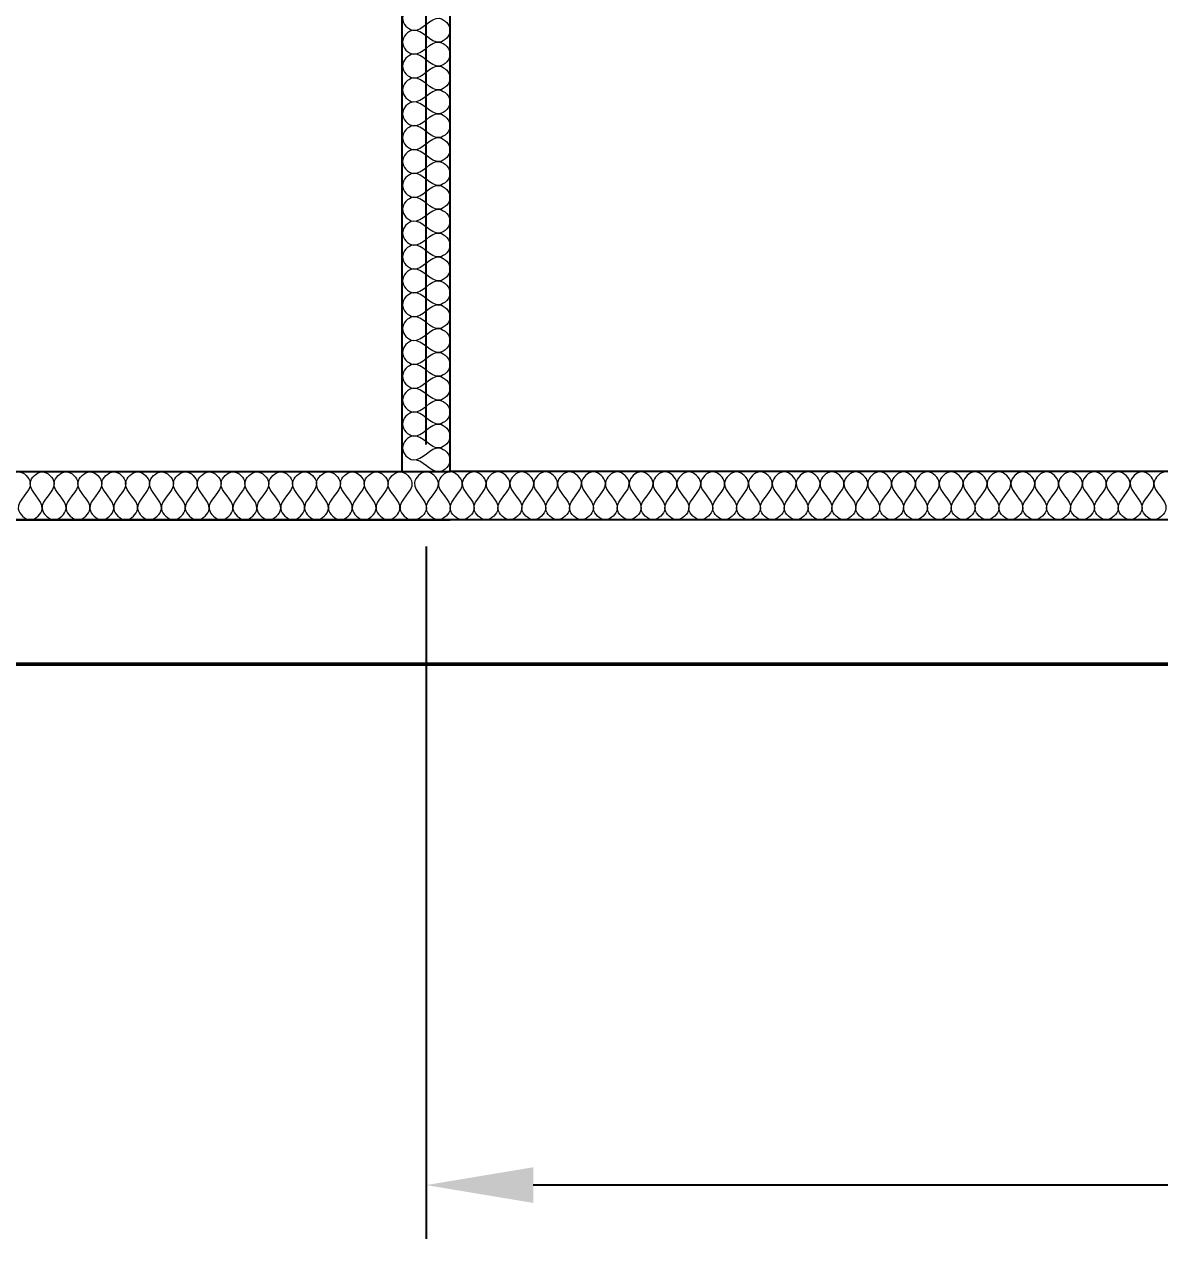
# Model space of a CAD drawing. Header units: metres. Extents: x 125 to 1179, y 511 to 749.
# Drawn here: x 522.39 to 548.87, y 514.44 to 542.75 of the extents above; entities that cross this region are included whole.
import ezdxf

# ---------------------------------------------------------------- set-up
doc = ezdxf.new("R2010")
doc.units = ezdxf.units.M
doc.layers.add('machine room', color=7, linetype='Continuous')
doc.layers.add('Text18', color=8, linetype='Continuous', lineweight=18)
doc.styles.get("Standard").update_dxf_attribs({"font": 'arial.ttf'})
doc.dimstyles.new('ISO-25', dxfattribs={"dimtxt": 2.5, "dimasz": 2.5, "dimexe": 1.25, "dimexo": 0.625, "dimtad": 1, "dimtxsty": 'Standard', "dimcen": 2.5, "dimadec": 0, "dimazin": 0, "dimtfac": 1, "dimtmove": 0, "dimatfit": 3, "dimfxl": 1, "dimarcsym": 0})

# ---------------------------------------------------------------- blocks, each defined once
blk = doc.blocks.new('*D6')
at = {"layer": 'Defpoints', "color": 0, "transparency": 16777216}
for p in [(531.759, 543.683), (339.624, 532.324), (531.759, 532.324)]:
    blk.add_point(p, dxfattribs=at)
at = {"layer": 'machine room', "color": 0, "lineweight": -2, "transparency": 16777216}
for p, q in [((339.624, 532.949), (339.624, 544.933)), ((531.759, 532.949), (531.759, 544.933)), ((342.124, 543.683), (529.259, 543.683))]:
    blk.add_line(p, q, dxfattribs=at)
at = {"layer": 'machine room', "color": 0, "transparency": 16777216}
for points in [[(342.124, 544.1), (342.124, 543.267), (339.624, 543.683)], [(529.259, 544.1), (529.259, 543.267), (531.759, 543.683)]]:
    blk.add_solid(points, dxfattribs=at)
at = {"layer": 'machine room', "color": 0, "transparency": 16777216, "insert": (435.692, 547.308), "char_height": 2.5, "attachment_point": 5}
blk.add_mtext('{\\fISOCPEUR|b0|i0|c0|p34;\\H2x;19,21}', dxfattribs=at)
blk = doc.blocks.new('*D8')
at = {"color": 0, "lineweight": -2, "transparency": 16777216}
for p, q in [((732.321, 531.699), (732.321, 514.439)), ((531.759, 530.575), (531.759, 514.439)), ((729.821, 515.689), (534.259, 515.689))]:
    blk.add_line(p, q, dxfattribs=at)
at = {"color": 0, "transparency": 16777216}
for points in [[(534.259, 516.105), (534.259, 515.272), (531.759, 515.689)], [(729.821, 516.105), (729.821, 515.272), (732.321, 515.689)]]:
    blk.add_solid(points, dxfattribs=at)
at = {"layer": 'Defpoints', "color": 0, "transparency": 16777216}
for p in [(732.321, 532.324), (531.759, 531.2), (531.759, 515.689)]:
    blk.add_point(p, dxfattribs=at)
at = {"color": 0, "transparency": 16777216, "insert": (632.04, 519.314), "char_height": 2.5, "attachment_point": 5}
blk.add_mtext('{\\fISOCPEUR|b0|i0|c0|p34;\\H2x;20,05m}', dxfattribs=at)

msp = doc.modelspace()

# ---------------------------------------------------------------- linework, layer by layer
for p, q in [((531.197, 532.324), (531.197, 558.56)), ((532.321, 532.313), (532.321, 558.56)), ((507.034, 532.324), (531.197, 532.324)), ((531.197, 532.324), (532.321, 532.324)), ((731.197, 532.324), (532.321, 532.324)), ((508.158, 531.2), (532.321, 531.2)), ((732.321, 531.2), (510.855, 531.2))]:
    msp.add_line(p, q)
at = {"lineweight": 50}
for p, q in [((535.692, 527.829), (507.034, 527.829)), ((509.731, 527.829), (735.692, 527.829))]:
    msp.add_line(p, q, dxfattribs=at)
at = {"layer": 'Text18', "color": 0, "ltscale": 0.5}
for points, knots in [([(531.459, 543.166), (531.339, 543.149), (531.078, 542.888), (531.573, 542.39), (531.957, 543.111), (532.32, 542.734), (532.321, 542.609)], [2.217326, 2.217326, 2.217326, 2.217326, 2.553667, 2.890008, 3.49416, 3.830501, 3.830501, 3.830501, 3.830501]), ([(531.459, 542.609), (531.339, 542.593), (531.078, 542.331), (531.573, 541.834), (531.957, 542.555), (532.32, 542.178), (532.321, 542.053)], [2.217326, 2.217326, 2.217326, 2.217326, 2.553667, 2.890008, 3.49416, 3.830501, 3.830501, 3.830501, 3.830501]), ([(532.321, 542.609), (532.319, 542.479), (531.957, 542.113), (531.674, 542.639), (531.459, 542.609)], [1.2768335, 1.2768335, 1.2768335, 1.2768335, 1.6131741, 2.2173264, 2.2173264, 2.2173264, 2.2173264]), ([(531.459, 542.053), (531.339, 542.036), (531.078, 541.775), (531.573, 541.278), (531.957, 541.998), (532.32, 541.621), (532.321, 541.497)], [2.217326, 2.217326, 2.217326, 2.217326, 2.553667, 2.890008, 3.49416, 3.830501, 3.830501, 3.830501, 3.830501]), ([(532.321, 542.053), (532.319, 541.922), (531.957, 541.557), (531.674, 542.083), (531.459, 542.053)], [1.2768335, 1.2768335, 1.2768335, 1.2768335, 1.6131741, 2.2173264, 2.2173264, 2.2173264, 2.2173264]), ([(531.459, 541.497), (531.339, 541.48), (531.078, 541.219), (531.573, 540.721), (531.957, 541.442), (532.32, 541.065), (532.321, 540.94)], [2.217326, 2.217326, 2.217326, 2.217326, 2.553667, 2.890008, 3.49416, 3.830501, 3.830501, 3.830501, 3.830501]), ([(532.321, 541.497), (532.319, 541.366), (531.957, 541), (531.674, 541.527), (531.459, 541.497)], [1.2768335, 1.2768335, 1.2768335, 1.2768335, 1.6131741, 2.2173264, 2.2173264, 2.2173264, 2.2173264]), ([(531.459, 540.94), (531.339, 540.924), (531.078, 540.662), (531.573, 540.165), (531.957, 540.886), (532.32, 540.509), (532.321, 540.384)], [2.217326, 2.217326, 2.217326, 2.217326, 2.553667, 2.890008, 3.49416, 3.830501, 3.830501, 3.830501, 3.830501]), ([(532.321, 540.94), (532.319, 540.81), (531.957, 540.444), (531.674, 540.97), (531.459, 540.94)], [1.2768335, 1.2768335, 1.2768335, 1.2768335, 1.6131741, 2.2173264, 2.2173264, 2.2173264, 2.2173264]), ([(531.459, 540.384), (531.339, 540.367), (531.078, 540.106), (531.573, 539.609), (531.957, 540.329), (532.32, 539.952), (532.321, 539.828)], [2.217326, 2.217326, 2.217326, 2.217326, 2.553667, 2.890008, 3.49416, 3.830501, 3.830501, 3.830501, 3.830501]), ([(532.321, 540.384), (532.319, 540.253), (531.957, 539.888), (531.674, 540.414), (531.459, 540.384)], [1.2768335, 1.2768335, 1.2768335, 1.2768335, 1.6131741, 2.2173264, 2.2173264, 2.2173264, 2.2173264]), ([(531.459, 539.828), (531.339, 539.811), (531.078, 539.55), (531.573, 539.052), (531.957, 539.773), (532.32, 539.396), (532.321, 539.271)], [2.217326, 2.217326, 2.217326, 2.217326, 2.553667, 2.890008, 3.49416, 3.830501, 3.830501, 3.830501, 3.830501]), ([(532.321, 539.828), (532.319, 539.697), (531.957, 539.331), (531.674, 539.858), (531.459, 539.828)], [1.2768335, 1.2768335, 1.2768335, 1.2768335, 1.6131741, 2.2173264, 2.2173264, 2.2173264, 2.2173264]), ([(531.459, 539.271), (531.339, 539.255), (531.078, 538.993), (531.573, 538.496), (531.957, 539.217), (532.32, 538.84), (532.321, 538.715)], [2.217326, 2.217326, 2.217326, 2.217326, 2.553667, 2.890008, 3.49416, 3.830501, 3.830501, 3.830501, 3.830501]), ([(532.321, 539.271), (532.319, 539.141), (531.957, 538.775), (531.674, 539.301), (531.459, 539.271)], [1.2768335, 1.2768335, 1.2768335, 1.2768335, 1.6131741, 2.2173264, 2.2173264, 2.2173264, 2.2173264]), ([(532.321, 538.715), (532.319, 538.584), (531.957, 538.219), (531.674, 538.745), (531.459, 538.715)], [1.2768335, 1.2768335, 1.2768335, 1.2768335, 1.6131741, 2.2173264, 2.2173264, 2.2173264, 2.2173264]), ([(531.459, 538.715), (531.339, 538.698), (531.078, 538.437), (531.573, 537.94), (531.957, 538.66), (532.32, 538.283), (532.321, 538.159)], [2.217326, 2.217326, 2.217326, 2.217326, 2.553667, 2.890008, 3.49416, 3.830501, 3.830501, 3.830501, 3.830501]), ([(532.321, 538.159), (532.319, 538.028), (531.957, 537.662), (531.674, 538.189), (531.459, 538.159)], [1.2768335, 1.2768335, 1.2768335, 1.2768335, 1.6131741, 2.2173264, 2.2173264, 2.2173264, 2.2173264]), ([(531.459, 538.159), (531.339, 538.142), (531.078, 537.881), (531.573, 537.383), (531.957, 538.104), (532.32, 537.727), (532.321, 537.602)], [2.217326, 2.217326, 2.217326, 2.217326, 2.553667, 2.890008, 3.49416, 3.830501, 3.830501, 3.830501, 3.830501]), ([(532.321, 537.602), (532.319, 537.472), (531.957, 537.106), (531.674, 537.632), (531.459, 537.602)], [1.2768335, 1.2768335, 1.2768335, 1.2768335, 1.6131741, 2.2173264, 2.2173264, 2.2173264, 2.2173264]), ([(531.459, 537.602), (531.339, 537.586), (531.078, 537.324), (531.573, 536.827), (531.957, 537.548), (532.32, 537.171), (532.321, 537.046)], [2.217326, 2.217326, 2.217326, 2.217326, 2.553667, 2.890008, 3.49416, 3.830501, 3.830501, 3.830501, 3.830501]), ([(531.459, 537.046), (531.339, 537.029), (531.078, 536.768), (531.573, 536.271), (531.957, 536.991), (532.32, 536.614), (532.321, 536.49)], [2.217326, 2.217326, 2.217326, 2.217326, 2.553667, 2.890008, 3.49416, 3.830501, 3.830501, 3.830501, 3.830501]), ([(532.321, 537.046), (532.319, 536.915), (531.957, 536.55), (531.674, 537.076), (531.459, 537.046)], [1.2768335, 1.2768335, 1.2768335, 1.2768335, 1.6131741, 2.2173264, 2.2173264, 2.2173264, 2.2173264]), ([(531.459, 536.49), (531.339, 536.473), (531.078, 536.212), (531.573, 535.714), (531.957, 536.435), (532.32, 536.058), (532.321, 535.933)], [2.217326, 2.217326, 2.217326, 2.217326, 2.553667, 2.890008, 3.49416, 3.830501, 3.830501, 3.830501, 3.830501]), ([(532.321, 536.49), (532.319, 536.359), (531.957, 535.993), (531.674, 536.52), (531.459, 536.49)], [1.2768335, 1.2768335, 1.2768335, 1.2768335, 1.6131741, 2.2173264, 2.2173264, 2.2173264, 2.2173264]), ([(531.459, 535.933), (531.339, 535.917), (531.078, 535.655), (531.573, 535.158), (531.957, 535.879), (532.32, 535.502), (532.321, 535.377)], [2.217326, 2.217326, 2.217326, 2.217326, 2.553667, 2.890008, 3.49416, 3.830501, 3.830501, 3.830501, 3.830501]), ([(532.321, 535.933), (532.319, 535.803), (531.957, 535.437), (531.674, 535.963), (531.459, 535.933)], [1.2768335, 1.2768335, 1.2768335, 1.2768335, 1.6131741, 2.2173264, 2.2173264, 2.2173264, 2.2173264]), ([(531.459, 535.377), (531.339, 535.36), (531.078, 535.099), (531.573, 534.602), (531.957, 535.322), (532.32, 534.945), (532.321, 534.821)], [2.217326, 2.217326, 2.217326, 2.217326, 2.553667, 2.890008, 3.49416, 3.830501, 3.830501, 3.830501, 3.830501]), ([(532.321, 535.377), (532.319, 535.246), (531.957, 534.881), (531.674, 535.407), (531.459, 535.377)], [1.2768335, 1.2768335, 1.2768335, 1.2768335, 1.6131741, 2.2173264, 2.2173264, 2.2173264, 2.2173264]), ([(531.459, 534.821), (531.339, 534.804), (531.078, 534.543), (531.573, 534.045), (531.957, 534.766), (532.32, 534.389), (532.321, 534.264)], [2.217326, 2.217326, 2.217326, 2.217326, 2.553667, 2.890008, 3.49416, 3.830501, 3.830501, 3.830501, 3.830501]), ([(532.321, 534.821), (532.319, 534.69), (531.957, 534.324), (531.674, 534.851), (531.459, 534.821)], [1.2768335, 1.2768335, 1.2768335, 1.2768335, 1.6131741, 2.2173264, 2.2173264, 2.2173264, 2.2173264]), ([(531.459, 534.264), (531.339, 534.248), (531.078, 533.986), (531.573, 533.489), (531.957, 534.21), (532.32, 533.833), (532.321, 533.708)], [2.217326, 2.217326, 2.217326, 2.217326, 2.553667, 2.890008, 3.49416, 3.830501, 3.830501, 3.830501, 3.830501]), ([(532.321, 534.264), (532.319, 534.134), (531.957, 533.768), (531.674, 534.294), (531.459, 534.264)], [1.2768335, 1.2768335, 1.2768335, 1.2768335, 1.6131741, 2.2173264, 2.2173264, 2.2173264, 2.2173264]), ([(531.459, 533.708), (531.339, 533.692), (531.078, 533.43), (531.573, 532.933), (531.957, 533.653), (532.32, 533.277), (532.321, 533.152)], [2.217326, 2.217326, 2.217326, 2.217326, 2.553667, 2.890008, 3.49416, 3.830501, 3.830501, 3.830501, 3.830501]), ([(532.321, 533.708), (532.319, 533.577), (531.957, 533.212), (531.674, 533.738), (531.459, 533.708)], [1.2768335, 1.2768335, 1.2768335, 1.2768335, 1.6131741, 2.2173264, 2.2173264, 2.2173264, 2.2173264]), ([(531.459, 533.152), (531.339, 533.135), (531.078, 532.874), (531.573, 532.376), (531.957, 533.097), (532.32, 532.72), (532.321, 532.596)], [2.217326, 2.217326, 2.217326, 2.217326, 2.553667, 2.890008, 3.49416, 3.830501, 3.830501, 3.830501, 3.830501]), ([(532.321, 533.152), (532.319, 533.021), (531.957, 532.656), (531.674, 533.182), (531.459, 533.152)], [1.2768335, 1.2768335, 1.2768335, 1.2768335, 1.6131741, 2.2173264, 2.2173264, 2.2173264, 2.2173264]), ([(532.321, 532.596), (532.319, 532.465), (531.957, 532.099), (531.674, 532.625), (531.459, 532.596)], [1.2768335, 1.2768335, 1.2768335, 1.2768335, 1.6131741, 2.2173264, 2.2173264, 2.2173264, 2.2173264]), ([(521.971, 532.062), (521.987, 532.182), (522.249, 532.443), (522.746, 531.948), (522.026, 531.564), (522.402, 531.201), (522.527, 531.2)], [2.217326, 2.217326, 2.217326, 2.217326, 2.553667, 2.890008, 3.49416, 3.830501, 3.830501, 3.830501, 3.830501]), ([(522.527, 532.062), (522.544, 532.182), (522.805, 532.443), (523.303, 531.948), (522.582, 531.564), (522.959, 531.201), (523.083, 531.2)], [2.217326, 2.217326, 2.217326, 2.217326, 2.553667, 2.890008, 3.49416, 3.830501, 3.830501, 3.830501, 3.830501]), ([(523.083, 532.062), (523.1, 532.182), (523.361, 532.443), (523.859, 531.948), (523.138, 531.564), (523.515, 531.201), (523.64, 531.2)], [2.217326, 2.217326, 2.217326, 2.217326, 2.553667, 2.890008, 3.49416, 3.830501, 3.830501, 3.830501, 3.830501]), ([(523.64, 532.062), (523.656, 532.182), (523.918, 532.443), (524.415, 531.948), (523.695, 531.564), (524.071, 531.201), (524.196, 531.2)], [2.217326, 2.217326, 2.217326, 2.217326, 2.553667, 2.890008, 3.49416, 3.830501, 3.830501, 3.830501, 3.830501]), ([(524.196, 532.062), (524.213, 532.182), (524.474, 532.443), (524.972, 531.948), (524.251, 531.564), (524.628, 531.201), (524.752, 531.2)], [2.217326, 2.217326, 2.217326, 2.217326, 2.553667, 2.890008, 3.49416, 3.830501, 3.830501, 3.830501, 3.830501]), ([(524.752, 532.062), (524.769, 532.182), (525.03, 532.443), (525.528, 531.948), (524.807, 531.564), (525.184, 531.201), (525.309, 531.2)], [2.217326, 2.217326, 2.217326, 2.217326, 2.553667, 2.890008, 3.49416, 3.830501, 3.830501, 3.830501, 3.830501]), ([(525.309, 532.062), (525.325, 532.182), (525.587, 532.443), (526.084, 531.948), (525.363, 531.564), (525.74, 531.201), (525.865, 531.2)], [2.217326, 2.217326, 2.217326, 2.217326, 2.553667, 2.890008, 3.49416, 3.830501, 3.830501, 3.830501, 3.830501]), ([(525.865, 532.062), (525.882, 532.182), (526.143, 532.443), (526.64, 531.948), (525.92, 531.564), (526.297, 531.201), (526.421, 531.2)], [2.217326, 2.217326, 2.217326, 2.217326, 2.553667, 2.890008, 3.49416, 3.830501, 3.830501, 3.830501, 3.830501]), ([(526.421, 532.062), (526.438, 532.182), (526.699, 532.443), (527.197, 531.948), (526.476, 531.564), (526.853, 531.201), (526.978, 531.2)], [2.217326, 2.217326, 2.217326, 2.217326, 2.553667, 2.890008, 3.49416, 3.830501, 3.830501, 3.830501, 3.830501]), ([(526.978, 532.062), (526.994, 532.182), (527.256, 532.443), (527.753, 531.948), (527.032, 531.564), (527.409, 531.201), (527.534, 531.2)], [2.217326, 2.217326, 2.217326, 2.217326, 2.553667, 2.890008, 3.49416, 3.830501, 3.830501, 3.830501, 3.830501]), ([(527.534, 532.062), (527.551, 532.182), (527.812, 532.443), (528.309, 531.948), (527.589, 531.564), (527.966, 531.201), (528.09, 531.2)], [2.217326, 2.217326, 2.217326, 2.217326, 2.553667, 2.890008, 3.49416, 3.830501, 3.830501, 3.830501, 3.830501]), ([(528.09, 532.062), (528.107, 532.182), (528.368, 532.443), (528.866, 531.948), (528.145, 531.564), (528.522, 531.201), (528.647, 531.2)], [2.217326, 2.217326, 2.217326, 2.217326, 2.553667, 2.890008, 3.49416, 3.830501, 3.830501, 3.830501, 3.830501]), ([(528.647, 532.062), (528.663, 532.182), (528.925, 532.443), (529.422, 531.948), (528.701, 531.564), (529.078, 531.201), (529.203, 531.2)], [2.217326, 2.217326, 2.217326, 2.217326, 2.553667, 2.890008, 3.49416, 3.830501, 3.830501, 3.830501, 3.830501]), ([(529.203, 532.062), (529.22, 532.182), (529.481, 532.443), (529.978, 531.948), (529.258, 531.564), (529.635, 531.201), (529.759, 531.2)], [2.217326, 2.217326, 2.217326, 2.217326, 2.553667, 2.890008, 3.49416, 3.830501, 3.830501, 3.830501, 3.830501]), ([(529.759, 532.062), (529.776, 532.182), (530.037, 532.443), (530.535, 531.948), (529.814, 531.564), (530.191, 531.201), (530.316, 531.2)], [2.217326, 2.217326, 2.217326, 2.217326, 2.553667, 2.890008, 3.49416, 3.830501, 3.830501, 3.830501, 3.830501]), ([(530.316, 532.062), (530.332, 532.182), (530.594, 532.443), (531.091, 531.948), (530.37, 531.564), (530.747, 531.201), (530.872, 531.2)], [2.217326, 2.217326, 2.217326, 2.217326, 2.553667, 2.890008, 3.49416, 3.830501, 3.830501, 3.830501, 3.830501]), ([(530.872, 532.062), (530.889, 532.182), (531.15, 532.443), (531.647, 531.948), (530.927, 531.564), (531.304, 531.201), (531.428, 531.2)], [2.217326, 2.217326, 2.217326, 2.217326, 2.553667, 2.890008, 3.49416, 3.830501, 3.830501, 3.830501, 3.830501]), ([(532.045, 532.062), (532.028, 532.182), (531.767, 532.443), (531.269, 531.948), (531.99, 531.564), (531.613, 531.201), (531.488, 531.2)], [2.217326, 2.217326, 2.217326, 2.217326, 2.553667, 2.890008, 3.49416, 3.830501, 3.830501, 3.830501, 3.830501]), ([(532.601, 532.062), (532.584, 532.182), (532.323, 532.443), (531.826, 531.948), (532.546, 531.564), (532.169, 531.201), (532.045, 531.2)], [2.217326, 2.217326, 2.217326, 2.217326, 2.553667, 2.890008, 3.49416, 3.830501, 3.830501, 3.830501, 3.830501]), ([(533.157, 532.062), (533.141, 532.182), (532.879, 532.443), (532.382, 531.948), (533.103, 531.564), (532.726, 531.201), (532.601, 531.2)], [2.217326, 2.217326, 2.217326, 2.217326, 2.553667, 2.890008, 3.49416, 3.830501, 3.830501, 3.830501, 3.830501]), ([(533.714, 532.062), (533.697, 532.182), (533.436, 532.443), (532.938, 531.948), (533.659, 531.564), (533.282, 531.201), (533.157, 531.2)], [2.217326, 2.217326, 2.217326, 2.217326, 2.553667, 2.890008, 3.49416, 3.830501, 3.830501, 3.830501, 3.830501]), ([(534.27, 532.062), (534.253, 532.182), (533.992, 532.443), (533.495, 531.948), (534.215, 531.564), (533.838, 531.201), (533.714, 531.2)], [2.217326, 2.217326, 2.217326, 2.217326, 2.553667, 2.890008, 3.49416, 3.830501, 3.830501, 3.830501, 3.830501]), ([(534.826, 532.062), (534.81, 532.182), (534.548, 532.443), (534.051, 531.948), (534.772, 531.564), (534.395, 531.201), (534.27, 531.2)], [2.217326, 2.217326, 2.217326, 2.217326, 2.553667, 2.890008, 3.49416, 3.830501, 3.830501, 3.830501, 3.830501]), ([(535.383, 532.062), (535.366, 532.182), (535.105, 532.443), (534.607, 531.948), (535.328, 531.564), (534.951, 531.201), (534.826, 531.2)], [2.217326, 2.217326, 2.217326, 2.217326, 2.553667, 2.890008, 3.49416, 3.830501, 3.830501, 3.830501, 3.830501]), ([(535.939, 532.062), (535.922, 532.182), (535.661, 532.443), (535.164, 531.948), (535.884, 531.564), (535.507, 531.201), (535.383, 531.2)], [2.217326, 2.217326, 2.217326, 2.217326, 2.553667, 2.890008, 3.49416, 3.830501, 3.830501, 3.830501, 3.830501]), ([(536.495, 532.062), (536.479, 532.182), (536.217, 532.443), (535.72, 531.948), (536.441, 531.564), (536.064, 531.201), (535.939, 531.2)], [2.217326, 2.217326, 2.217326, 2.217326, 2.553667, 2.890008, 3.49416, 3.830501, 3.830501, 3.830501, 3.830501]), ([(537.052, 532.062), (537.035, 532.182), (536.774, 532.443), (536.276, 531.948), (536.997, 531.564), (536.62, 531.201), (536.495, 531.2)], [2.217326, 2.217326, 2.217326, 2.217326, 2.553667, 2.890008, 3.49416, 3.830501, 3.830501, 3.830501, 3.830501]), ([(537.608, 532.062), (537.591, 532.182), (537.33, 532.443), (536.833, 531.948), (537.553, 531.564), (537.176, 531.201), (537.052, 531.2)], [2.217326, 2.217326, 2.217326, 2.217326, 2.553667, 2.890008, 3.49416, 3.830501, 3.830501, 3.830501, 3.830501]), ([(538.164, 532.062), (538.148, 532.182), (537.886, 532.443), (537.389, 531.948), (538.109, 531.564), (537.733, 531.201), (537.608, 531.2)], [2.217326, 2.217326, 2.217326, 2.217326, 2.553667, 2.890008, 3.49416, 3.830501, 3.830501, 3.830501, 3.830501]), ([(538.721, 532.062), (538.704, 532.182), (538.443, 532.443), (537.945, 531.948), (538.666, 531.564), (538.289, 531.201), (538.164, 531.2)], [2.217326, 2.217326, 2.217326, 2.217326, 2.553667, 2.890008, 3.49416, 3.830501, 3.830501, 3.830501, 3.830501]), ([(539.277, 532.062), (539.26, 532.182), (538.999, 532.443), (538.501, 531.948), (539.222, 531.564), (538.845, 531.201), (538.721, 531.2)], [2.217326, 2.217326, 2.217326, 2.217326, 2.553667, 2.890008, 3.49416, 3.830501, 3.830501, 3.830501, 3.830501]), ([(539.833, 532.062), (539.817, 532.182), (539.555, 532.443), (539.058, 531.948), (539.778, 531.564), (539.402, 531.201), (539.277, 531.2)], [2.217326, 2.217326, 2.217326, 2.217326, 2.553667, 2.890008, 3.49416, 3.830501, 3.830501, 3.830501, 3.830501]), ([(540.39, 532.062), (540.373, 532.182), (540.112, 532.443), (539.614, 531.948), (540.335, 531.564), (539.958, 531.201), (539.833, 531.2)], [2.217326, 2.217326, 2.217326, 2.217326, 2.553667, 2.890008, 3.49416, 3.830501, 3.830501, 3.830501, 3.830501]), ([(540.946, 532.062), (540.929, 532.182), (540.668, 532.443), (540.17, 531.948), (540.891, 531.564), (540.514, 531.201), (540.39, 531.2)], [2.217326, 2.217326, 2.217326, 2.217326, 2.553667, 2.890008, 3.49416, 3.830501, 3.830501, 3.830501, 3.830501]), ([(541.502, 532.062), (541.486, 532.182), (541.224, 532.443), (540.727, 531.948), (541.447, 531.564), (541.071, 531.201), (540.946, 531.2)], [2.217326, 2.217326, 2.217326, 2.217326, 2.553667, 2.890008, 3.49416, 3.830501, 3.830501, 3.830501, 3.830501]), ([(542.058, 532.062), (542.042, 532.182), (541.781, 532.443), (541.283, 531.948), (542.004, 531.564), (541.627, 531.201), (541.502, 531.2)], [2.217326, 2.217326, 2.217326, 2.217326, 2.553667, 2.890008, 3.49416, 3.830501, 3.830501, 3.830501, 3.830501]), ([(542.615, 532.062), (542.598, 532.182), (542.337, 532.443), (541.839, 531.948), (542.56, 531.564), (542.183, 531.201), (542.058, 531.2)], [2.217326, 2.217326, 2.217326, 2.217326, 2.553667, 2.890008, 3.49416, 3.830501, 3.830501, 3.830501, 3.830501]), ([(543.171, 532.062), (543.154, 532.182), (542.893, 532.443), (542.396, 531.948), (543.116, 531.564), (542.739, 531.201), (542.615, 531.2)], [2.217326, 2.217326, 2.217326, 2.217326, 2.553667, 2.890008, 3.49416, 3.830501, 3.830501, 3.830501, 3.830501]), ([(543.727, 532.062), (543.711, 532.182), (543.449, 532.443), (542.952, 531.948), (543.673, 531.564), (543.296, 531.201), (543.171, 531.2)], [2.217326, 2.217326, 2.217326, 2.217326, 2.553667, 2.890008, 3.49416, 3.830501, 3.830501, 3.830501, 3.830501]), ([(544.284, 532.062), (544.267, 532.182), (544.006, 532.443), (543.508, 531.948), (544.229, 531.564), (543.852, 531.201), (543.727, 531.2)], [2.217326, 2.217326, 2.217326, 2.217326, 2.553667, 2.890008, 3.49416, 3.830501, 3.830501, 3.830501, 3.830501]), ([(544.84, 532.062), (544.823, 532.182), (544.562, 532.443), (544.065, 531.948), (544.785, 531.564), (544.408, 531.201), (544.284, 531.2)], [2.217326, 2.217326, 2.217326, 2.217326, 2.553667, 2.890008, 3.49416, 3.830501, 3.830501, 3.830501, 3.830501]), ([(545.396, 532.062), (545.38, 532.182), (545.118, 532.443), (544.621, 531.948), (545.342, 531.564), (544.965, 531.201), (544.84, 531.2)], [2.217326, 2.217326, 2.217326, 2.217326, 2.553667, 2.890008, 3.49416, 3.830501, 3.830501, 3.830501, 3.830501]), ([(545.953, 532.062), (545.936, 532.182), (545.675, 532.443), (545.177, 531.948), (545.898, 531.564), (545.521, 531.201), (545.396, 531.2)], [2.217326, 2.217326, 2.217326, 2.217326, 2.553667, 2.890008, 3.49416, 3.830501, 3.830501, 3.830501, 3.830501]), ([(546.509, 532.062), (546.492, 532.182), (546.231, 532.443), (545.734, 531.948), (546.454, 531.564), (546.077, 531.201), (545.953, 531.2)], [2.217326, 2.217326, 2.217326, 2.217326, 2.553667, 2.890008, 3.49416, 3.830501, 3.830501, 3.830501, 3.830501]), ([(547.065, 532.062), (547.049, 532.182), (546.787, 532.443), (546.29, 531.948), (547.011, 531.564), (546.634, 531.201), (546.509, 531.2)], [2.217326, 2.217326, 2.217326, 2.217326, 2.553667, 2.890008, 3.49416, 3.830501, 3.830501, 3.830501, 3.830501]), ([(547.622, 532.062), (547.605, 532.182), (547.344, 532.443), (546.846, 531.948), (547.567, 531.564), (547.19, 531.201), (547.065, 531.2)], [2.217326, 2.217326, 2.217326, 2.217326, 2.553667, 2.890008, 3.49416, 3.830501, 3.830501, 3.830501, 3.830501]), ([(548.178, 532.062), (548.161, 532.182), (547.9, 532.443), (547.403, 531.948), (548.123, 531.564), (547.746, 531.201), (547.622, 531.2)], [2.217326, 2.217326, 2.217326, 2.217326, 2.553667, 2.890008, 3.49416, 3.830501, 3.830501, 3.830501, 3.830501]), ([(548.734, 532.062), (548.718, 532.182), (548.456, 532.443), (547.959, 531.948), (548.68, 531.564), (548.303, 531.201), (548.178, 531.2)], [2.217326, 2.217326, 2.217326, 2.217326, 2.553667, 2.890008, 3.49416, 3.830501, 3.830501, 3.830501, 3.830501]), ([(549.291, 532.062), (549.274, 532.182), (549.013, 532.443), (548.515, 531.948), (549.236, 531.564), (548.859, 531.201), (548.734, 531.2)], [2.217326, 2.217326, 2.217326, 2.217326, 2.553667, 2.890008, 3.49416, 3.830501, 3.830501, 3.830501, 3.830501]), ([(522.527, 531.2), (522.658, 531.201), (523.023, 531.564), (522.497, 531.847), (522.527, 532.062)], [1.2768335, 1.2768335, 1.2768335, 1.2768335, 1.6131741, 2.2173264, 2.2173264, 2.2173264, 2.2173264]), ([(523.083, 531.2), (523.214, 531.201), (523.58, 531.564), (523.054, 531.847), (523.083, 532.062)], [1.2768335, 1.2768335, 1.2768335, 1.2768335, 1.6131741, 2.2173264, 2.2173264, 2.2173264, 2.2173264]), ([(523.64, 531.2), (523.771, 531.201), (524.136, 531.564), (523.61, 531.847), (523.64, 532.062)], [1.2768335, 1.2768335, 1.2768335, 1.2768335, 1.6131741, 2.2173264, 2.2173264, 2.2173264, 2.2173264]), ([(524.196, 531.2), (524.327, 531.201), (524.692, 531.564), (524.166, 531.847), (524.196, 532.062)], [1.2768335, 1.2768335, 1.2768335, 1.2768335, 1.6131741, 2.2173264, 2.2173264, 2.2173264, 2.2173264]), ([(524.752, 531.2), (524.883, 531.201), (525.249, 531.564), (524.723, 531.847), (524.752, 532.062)], [1.2768335, 1.2768335, 1.2768335, 1.2768335, 1.6131741, 2.2173264, 2.2173264, 2.2173264, 2.2173264]), ([(525.309, 531.2), (525.439, 531.201), (525.805, 531.564), (525.279, 531.847), (525.309, 532.062)], [1.2768335, 1.2768335, 1.2768335, 1.2768335, 1.6131741, 2.2173264, 2.2173264, 2.2173264, 2.2173264]), ([(525.865, 531.2), (525.996, 531.201), (526.361, 531.564), (525.835, 531.847), (525.865, 532.062)], [1.2768335, 1.2768335, 1.2768335, 1.2768335, 1.6131741, 2.2173264, 2.2173264, 2.2173264, 2.2173264]), ([(526.421, 531.2), (526.552, 531.201), (526.918, 531.564), (526.392, 531.847), (526.421, 532.062)], [1.2768335, 1.2768335, 1.2768335, 1.2768335, 1.6131741, 2.2173264, 2.2173264, 2.2173264, 2.2173264]), ([(526.978, 531.2), (527.108, 531.201), (527.474, 531.564), (526.948, 531.847), (526.978, 532.062)], [1.2768335, 1.2768335, 1.2768335, 1.2768335, 1.6131741, 2.2173264, 2.2173264, 2.2173264, 2.2173264]), ([(527.534, 531.2), (527.665, 531.201), (528.03, 531.564), (527.504, 531.847), (527.534, 532.062)], [1.2768335, 1.2768335, 1.2768335, 1.2768335, 1.6131741, 2.2173264, 2.2173264, 2.2173264, 2.2173264]), ([(528.09, 531.2), (528.221, 531.201), (528.587, 531.564), (528.06, 531.847), (528.09, 532.062)], [1.2768335, 1.2768335, 1.2768335, 1.2768335, 1.6131741, 2.2173264, 2.2173264, 2.2173264, 2.2173264]), ([(528.647, 531.2), (528.777, 531.201), (529.143, 531.564), (528.617, 531.847), (528.647, 532.062)], [1.2768335, 1.2768335, 1.2768335, 1.2768335, 1.6131741, 2.2173264, 2.2173264, 2.2173264, 2.2173264]), ([(529.203, 531.2), (529.334, 531.201), (529.699, 531.564), (529.173, 531.847), (529.203, 532.062)], [1.2768335, 1.2768335, 1.2768335, 1.2768335, 1.6131741, 2.2173264, 2.2173264, 2.2173264, 2.2173264]), ([(529.759, 531.2), (529.89, 531.201), (530.256, 531.564), (529.729, 531.847), (529.759, 532.062)], [1.2768335, 1.2768335, 1.2768335, 1.2768335, 1.6131741, 2.2173264, 2.2173264, 2.2173264, 2.2173264]), ([(530.316, 531.2), (530.446, 531.201), (530.812, 531.564), (530.286, 531.847), (530.316, 532.062)], [1.2768335, 1.2768335, 1.2768335, 1.2768335, 1.6131741, 2.2173264, 2.2173264, 2.2173264, 2.2173264]), ([(530.872, 531.2), (531.003, 531.201), (531.368, 531.564), (530.842, 531.847), (530.872, 532.062)], [1.2768335, 1.2768335, 1.2768335, 1.2768335, 1.6131741, 2.2173264, 2.2173264, 2.2173264, 2.2173264]), ([(532.045, 531.2), (531.914, 531.201), (531.548, 531.564), (532.075, 531.847), (532.045, 532.062)], [1.2768335, 1.2768335, 1.2768335, 1.2768335, 1.6131741, 2.2173264, 2.2173264, 2.2173264, 2.2173264]), ([(532.601, 531.2), (532.47, 531.201), (532.105, 531.564), (532.631, 531.847), (532.601, 532.062)], [1.2768335, 1.2768335, 1.2768335, 1.2768335, 1.6131741, 2.2173264, 2.2173264, 2.2173264, 2.2173264]), ([(533.157, 531.2), (533.027, 531.201), (532.661, 531.564), (533.187, 531.847), (533.157, 532.062)], [1.2768335, 1.2768335, 1.2768335, 1.2768335, 1.6131741, 2.2173264, 2.2173264, 2.2173264, 2.2173264]), ([(533.714, 531.2), (533.583, 531.201), (533.217, 531.564), (533.744, 531.847), (533.714, 532.062)], [1.2768335, 1.2768335, 1.2768335, 1.2768335, 1.6131741, 2.2173264, 2.2173264, 2.2173264, 2.2173264]), ([(534.27, 531.2), (534.139, 531.201), (533.774, 531.564), (534.3, 531.847), (534.27, 532.062)], [1.2768335, 1.2768335, 1.2768335, 1.2768335, 1.6131741, 2.2173264, 2.2173264, 2.2173264, 2.2173264]), ([(534.826, 531.2), (534.696, 531.201), (534.33, 531.564), (534.856, 531.847), (534.826, 532.062)], [1.2768335, 1.2768335, 1.2768335, 1.2768335, 1.6131741, 2.2173264, 2.2173264, 2.2173264, 2.2173264]), ([(535.383, 531.2), (535.252, 531.201), (534.886, 531.564), (535.413, 531.847), (535.383, 532.062)], [1.2768335, 1.2768335, 1.2768335, 1.2768335, 1.6131741, 2.2173264, 2.2173264, 2.2173264, 2.2173264]), ([(535.939, 531.2), (535.808, 531.201), (535.443, 531.564), (535.969, 531.847), (535.939, 532.062)], [1.2768335, 1.2768335, 1.2768335, 1.2768335, 1.6131741, 2.2173264, 2.2173264, 2.2173264, 2.2173264]), ([(536.495, 531.2), (536.365, 531.201), (535.999, 531.564), (536.525, 531.847), (536.495, 532.062)], [1.2768335, 1.2768335, 1.2768335, 1.2768335, 1.6131741, 2.2173264, 2.2173264, 2.2173264, 2.2173264]), ([(537.052, 531.2), (536.921, 531.201), (536.555, 531.564), (537.081, 531.847), (537.052, 532.062)], [1.2768335, 1.2768335, 1.2768335, 1.2768335, 1.6131741, 2.2173264, 2.2173264, 2.2173264, 2.2173264]), ([(537.608, 531.2), (537.477, 531.201), (537.112, 531.564), (537.638, 531.847), (537.608, 532.062)], [1.2768335, 1.2768335, 1.2768335, 1.2768335, 1.6131741, 2.2173264, 2.2173264, 2.2173264, 2.2173264]), ([(538.164, 531.2), (538.033, 531.201), (537.668, 531.564), (538.194, 531.847), (538.164, 532.062)], [1.2768335, 1.2768335, 1.2768335, 1.2768335, 1.6131741, 2.2173264, 2.2173264, 2.2173264, 2.2173264]), ([(538.721, 531.2), (538.59, 531.201), (538.224, 531.564), (538.75, 531.847), (538.721, 532.062)], [1.2768335, 1.2768335, 1.2768335, 1.2768335, 1.6131741, 2.2173264, 2.2173264, 2.2173264, 2.2173264]), ([(539.277, 531.2), (539.146, 531.201), (538.781, 531.564), (539.307, 531.847), (539.277, 532.062)], [1.2768335, 1.2768335, 1.2768335, 1.2768335, 1.6131741, 2.2173264, 2.2173264, 2.2173264, 2.2173264]), ([(539.833, 531.2), (539.702, 531.201), (539.337, 531.564), (539.863, 531.847), (539.833, 532.062)], [1.2768335, 1.2768335, 1.2768335, 1.2768335, 1.6131741, 2.2173264, 2.2173264, 2.2173264, 2.2173264]), ([(540.39, 531.2), (540.259, 531.201), (539.893, 531.564), (540.419, 531.847), (540.39, 532.062)], [1.2768335, 1.2768335, 1.2768335, 1.2768335, 1.6131741, 2.2173264, 2.2173264, 2.2173264, 2.2173264]), ([(540.946, 531.2), (540.815, 531.201), (540.45, 531.564), (540.976, 531.847), (540.946, 532.062)], [1.2768335, 1.2768335, 1.2768335, 1.2768335, 1.6131741, 2.2173264, 2.2173264, 2.2173264, 2.2173264]), ([(541.502, 531.2), (541.371, 531.201), (541.006, 531.564), (541.532, 531.847), (541.502, 532.062)], [1.2768335, 1.2768335, 1.2768335, 1.2768335, 1.6131741, 2.2173264, 2.2173264, 2.2173264, 2.2173264]), ([(542.058, 531.2), (541.928, 531.201), (541.562, 531.564), (542.088, 531.847), (542.058, 532.062)], [1.2768335, 1.2768335, 1.2768335, 1.2768335, 1.6131741, 2.2173264, 2.2173264, 2.2173264, 2.2173264]), ([(542.615, 531.2), (542.484, 531.201), (542.119, 531.564), (542.645, 531.847), (542.615, 532.062)], [1.2768335, 1.2768335, 1.2768335, 1.2768335, 1.6131741, 2.2173264, 2.2173264, 2.2173264, 2.2173264]), ([(543.171, 531.2), (543.04, 531.201), (542.675, 531.564), (543.201, 531.847), (543.171, 532.062)], [1.2768335, 1.2768335, 1.2768335, 1.2768335, 1.6131741, 2.2173264, 2.2173264, 2.2173264, 2.2173264]), ([(543.727, 531.2), (543.597, 531.201), (543.231, 531.564), (543.757, 531.847), (543.727, 532.062)], [1.2768335, 1.2768335, 1.2768335, 1.2768335, 1.6131741, 2.2173264, 2.2173264, 2.2173264, 2.2173264]), ([(544.284, 531.2), (544.153, 531.201), (543.787, 531.564), (544.314, 531.847), (544.284, 532.062)], [1.2768335, 1.2768335, 1.2768335, 1.2768335, 1.6131741, 2.2173264, 2.2173264, 2.2173264, 2.2173264]), ([(544.84, 531.2), (544.709, 531.201), (544.344, 531.564), (544.87, 531.847), (544.84, 532.062)], [1.2768335, 1.2768335, 1.2768335, 1.2768335, 1.6131741, 2.2173264, 2.2173264, 2.2173264, 2.2173264]), ([(545.396, 531.2), (545.266, 531.201), (544.9, 531.564), (545.426, 531.847), (545.396, 532.062)], [1.2768335, 1.2768335, 1.2768335, 1.2768335, 1.6131741, 2.2173264, 2.2173264, 2.2173264, 2.2173264]), ([(545.953, 531.2), (545.822, 531.201), (545.456, 531.564), (545.983, 531.847), (545.953, 532.062)], [1.2768335, 1.2768335, 1.2768335, 1.2768335, 1.6131741, 2.2173264, 2.2173264, 2.2173264, 2.2173264]), ([(546.509, 531.2), (546.378, 531.201), (546.013, 531.564), (546.539, 531.847), (546.509, 532.062)], [1.2768335, 1.2768335, 1.2768335, 1.2768335, 1.6131741, 2.2173264, 2.2173264, 2.2173264, 2.2173264]), ([(547.065, 531.2), (546.935, 531.201), (546.569, 531.564), (547.095, 531.847), (547.065, 532.062)], [1.2768335, 1.2768335, 1.2768335, 1.2768335, 1.6131741, 2.2173264, 2.2173264, 2.2173264, 2.2173264]), ([(547.622, 531.2), (547.491, 531.201), (547.125, 531.564), (547.652, 531.847), (547.622, 532.062)], [1.2768335, 1.2768335, 1.2768335, 1.2768335, 1.6131741, 2.2173264, 2.2173264, 2.2173264, 2.2173264]), ([(548.178, 531.2), (548.047, 531.201), (547.682, 531.564), (548.208, 531.847), (548.178, 532.062)], [1.2768335, 1.2768335, 1.2768335, 1.2768335, 1.6131741, 2.2173264, 2.2173264, 2.2173264, 2.2173264]), ([(548.734, 531.2), (548.604, 531.201), (548.238, 531.564), (548.764, 531.847), (548.734, 532.062)], [1.2768335, 1.2768335, 1.2768335, 1.2768335, 1.6131741, 2.2173264, 2.2173264, 2.2173264, 2.2173264])]:
    msp.add_open_spline(points, degree=3, knots=knots, dxfattribs=at)

# ---------------------------------------------------------------- dimensions: what is measured, and where the dimension line sits
dim = msp.add_linear_dim(base=(531.759, 515.689), p1=(732.321, 532.324), p2=(531.759, 531.2), text='{\\fISOCPEUR|b0|i0|c0|p34;\\H2x;20,05m}', dimstyle='ISO-25')
dim.commit()
dim.dimension.update_dxf_attribs({"geometry": '*D8', "text_midpoint": (632.04, 519.314)})
at = {"layer": 'machine room'}
dim = msp.add_linear_dim(base=(531.759, 543.683), p1=(339.624, 532.324), p2=(531.759, 532.324), text='{\\fISOCPEUR|b0|i0|c0|p34;\\H2x;19,21}', dimstyle='ISO-25', dxfattribs=at)
dim.commit()
dim.dimension.update_dxf_attribs({"geometry": '*D6', "text_midpoint": (435.692, 547.308)})

doc.saveas('drawing.dxf')
